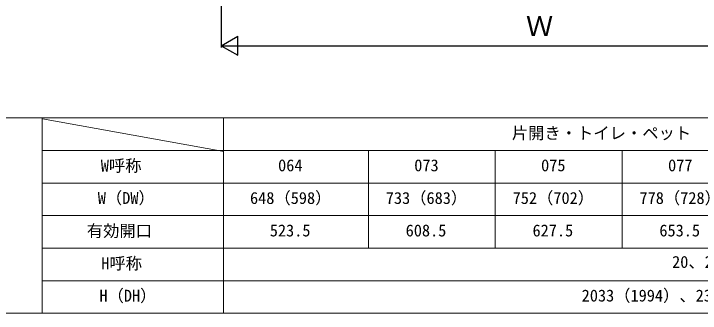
# Model space of a CAD drawing. Units: millimetres, scale not verified. Extents: x -525 to 525, y -783 to 780.
# Drawn here: x -135.6 to 243.2, y -379.2 to -213.6 of the extents above; entities that cross this region are included whole.
import ezdxf
from ezdxf.enums import TextEntityAlignment as Align

# ---------------------------------------------------------------- set-up
doc = ezdxf.new("R2010")
doc.units = ezdxf.units.MM
doc.header["$LTSCALE"] = 4
doc.layers.add('0-1_TABLE1', color=7, linetype='Continuous', lineweight=18)
doc.layers.add('0-7_YKK_D', color=6, linetype='Continuous')
doc.styles.add('ＭＳ ゴシック', font='')
doc.styles.get('ＭＳ ゴシック').set_extended_font_data('MS Gothic')

msp = doc.modelspace()

# ---------------------------------------------------------------- linework, layer by layer
at = {"layer": '0-1_TABLE1'}
for p, q in [((-199.9, -271.2), (510.1, -271.2)), ((-119.9, -271.2), (-119.9, -379.2)), ((-119.672, -271.757), (-19.672, -289.757)), ((-19.9, -271.2), (-19.9, -379.2)), ((-119.9, -289.2), (510.1, -289.2)), ((60.1, -289.2), (60.1, -343.2)), ((130.1, -289.2), (130.1, -343.2)), ((200.1, -289.2), (200.1, -343.2)), ((-119.9, -307.2), (510.1, -307.2)), ((-119.9, -325.2), (510.1, -325.2)), ((-119.9, -343.2), (510.1, -343.2)), ((-119.9, -361.2), (510.1, -361.2)), ((-199.9, -379.2), (510.1, -379.2))]:
    msp.add_line(p, q, dxfattribs=at)
at = {"layer": '0-7_YKK_D'}
for p, q in [((-21.116, -168.1), (-21.116, -232.299)), ((-21.116, -231.299), (-12.023, -226.049)), ((-12.023, -236.549), (-12.023, -226.049)), ((-21.116, -231.299), (-12.023, -236.549)), ((-21.116, -231.299), (-2.93, -231.299)), ((-10.616, -231.299), (325.984, -231.299))]:
    msp.add_line(p, q, dxfattribs=at)

# ---------------------------------------------------------------- texts
at = {"layer": '0-1_TABLE1', "style": 'ＭＳ ゴシック'}
for s, p in [('片開き・トイレ・ペット', (139.208, -284.879)), ('W呼称', (-87.593, -302.905)), ('064', (10.256, -302.7)), ('073', (85.384, -302.7)), ('075', (155.384, -302.7)), ('077', (225.461, -302.7)), ('W（DW）', (-89.255, -320.751)), ('648（598）', (-5.238, -320.751)), ('733（683）', (69.685, -320.751)), ('752（702）', (139.685, -320.751)), ('778（728）', (209.685, -320.751)), ('有効開口', (-95.315, -338.93)), ('523.5', (5.68, -338.7)), ('608.5', (80.654, -338.7)), ('627.5', (150.654, -338.7)), ('653.5', (220.654, -338.7)), ('H呼称', (-87.338, -356.905)), ('20、23', (227.662, -356.086)), ('H（DH）', (-88.335, -374.751)), ('2033（1994）、2333(2294)', (177.779, -374.674))]:
    msp.add_text(s, height=6.598, dxfattribs=at).set_placement(p, align=Align.BOTTOM_LEFT)
at = {"layer": '0-7_YKK_D', "style": 'ＭＳ ゴシック'}
msp.add_text('Ｗ', height=11, dxfattribs=at).set_placement((147.03, -229.299), align=Align.BOTTOM_LEFT)

doc.saveas('drawing.dxf')
